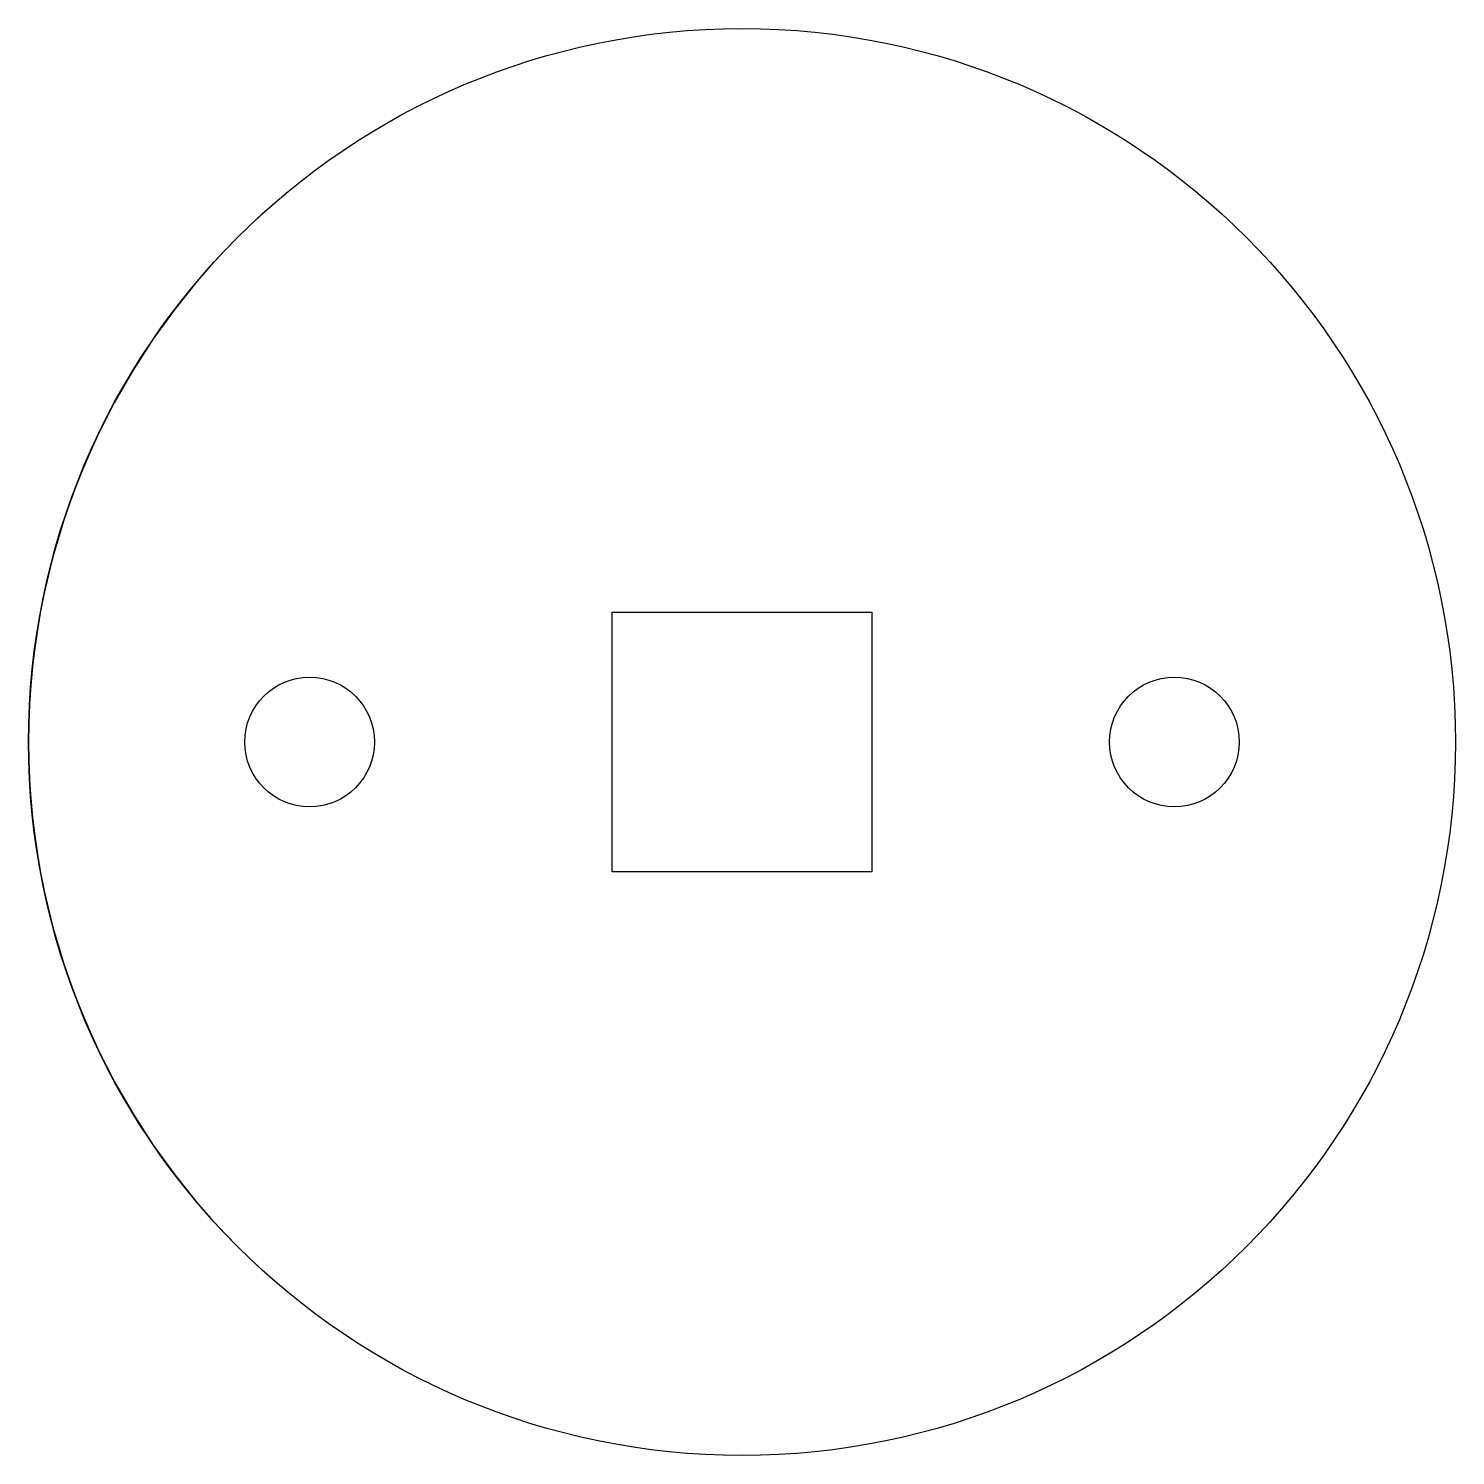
# Model space of a CAD drawing. Header units: millimetres. Extents: x -22 to 22, y -22 to 22.
import ezdxf

# ---------------------------------------------------------------- set-up
doc = ezdxf.new("R2010")
doc.units = ezdxf.units.MM

msp = doc.modelspace()

# ---------------------------------------------------------------- linework, layer by layer
msp.add_lwpolyline([(-4, -4), (-4, 4), (4, 4), (4, -4)], close=True)
for centre, radius in [((0, 0), 22), ((-13.333, 0), 2), ((13.333, 0), 2)]:
    msp.add_circle(centre, radius)
msp.add_arc((0, 0), 22, 132.0519, 227.9481)

doc.saveas('drawing.dxf')
